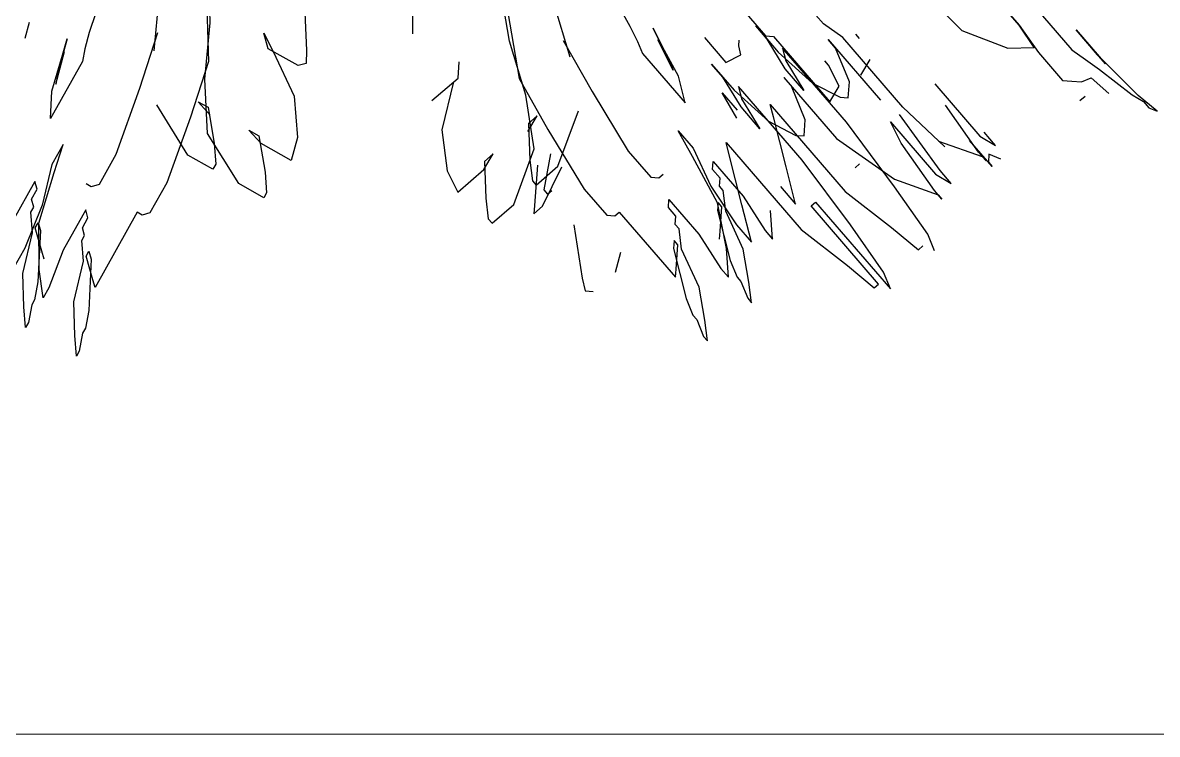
# Model space of a CAD drawing. Header units: millimetres. Extents: x 7703 to 16070, y -6855 to 95.
# Drawn here: x 14868.53 to 14890.72, y -5163.48 to -5149.57 of the extents above; entities that cross this region are included whole.
import ezdxf

# ---------------------------------------------------------------- set-up
doc = ezdxf.new("R2010")
doc.units = ezdxf.units.MM
doc.layers.add('AĞAÇLAR', color=7, linetype='Continuous')
doc.layers.add('Kıtc-014 Elk Tes İşaretler', color=1, linetype='Continuous')
doc.layers.add('kapı', color=6, linetype='Continuous', lineweight=9)

# ---------------------------------------------------------------- blocks, each defined once
blk = doc.blocks.new('A$C06865A3D')
at = {"color": 72}
for p, q in [((3.500604286673478, 1.536476344335824), (3.467396196676418, 1.538924405816942)), ((3.432962519233115, 1.524747597984969), (3.478623659117147, 1.521381512284278)), ((3.478623659117147, 1.521381512284278), (3.495534117857459, 1.524313708301633)), ((3.2357791136601, 1.284376899711787), (3.23193448933307, 1.288839136250317)), ((3.243774733215104, 1.279608657117933), (3.2357791136601, 1.284376899711787)), ((3.238398175220936, 1.263289835304021), (3.243774733215104, 1.279608657117933)), ((3.205190063745248, 1.265737898182123), (3.238398175220936, 1.263289835304021)), ((3.122950509947258, 1.225833705626428), (3.143399200751447, 1.220147436950355)), ((3.177526464452967, 1.230168018024414), (3.161228811717592, 1.235548276919871)), ((3.161228811717592, 1.235548276919871), (3.193824117246549, 1.224787759128957)), ((3.205970777897164, 1.219713549129664), (3.173375447862781, 1.230474025942385)), ((3.214272811135741, 1.219101532828062), (3.177526464452967, 1.230168018024414)), ((3.143399200751447, 1.220147436950355), (3.159696853486821, 1.214767178054898)), ((3.159696853486821, 1.214767178054898), (3.171843492775224, 1.209692969918251)), ((3.193824117246549, 1.224787759128957), (3.205970777897164, 1.219713549129664)), ((3.238259694306179, 1.204796845093369), (3.214272811135741, 1.219101532828062)), ((3.171843492775224, 1.209692969918251), (3.238259694306179, 1.204796845093369)), ((2.748838701227214, 0.8452550997026264), (2.758506919548381, 0.8263604398816823)), ((2.758506919548381, 0.8263604398816823), (2.767043598694726, 0.8114713239483535)), ((2.767043598694726, 0.8114713239483535), (2.774448703567031, 0.8005877188406884)), ((2.746990881103556, 0.8058065655641257), (2.764064239454455, 0.7760283332318068)), ((2.755527560308109, 0.7909174496307969), (2.746990881103556, 0.8058065655641257)), ((2.774448703567031, 0.8005877188406884), (2.792553219129331, 0.7364994175732136)), ((2.708017061289866, 0.7904715496115386), (2.716553740436211, 0.7755824332125485)), ((2.771469350089319, 0.765144707635045), (2.754396026954054, 0.7949229720979929)), ((2.773732416739221, 0.7571336622349918), (2.755527560308109, 0.7909174496307969)), ((2.764064239454455, 0.7760283332318068), (2.771469350089319, 0.765144707635045)), ((2.792553219129331, 0.7364994175732136), (2.773732416739221, 0.7571336622349918))]:
    blk.add_line(p, q, dxfattribs=at)
at = {"color": 87}
for p, q in [((3.467396196676418, 1.538924405816942), (3.513057336502242, 1.535558320116251)), ((3.513057336502242, 1.535558320116251), (3.492302274913527, 1.537088358774781)), ((3.584237336064688, 1.538668601773679), (3.559024865564424, 1.536348420195281)), ((3.575628910562954, 1.535124389454722), (3.584237336064688, 1.538668601773679)), ((3.495534117857459, 1.524313708301633), (3.512444551975931, 1.527245863340795)), ((3.559024865564424, 1.536348420195281), (3.500604286673478, 1.536476344335824)), ((3.512444551975931, 1.527245863340795), (3.554567459796089, 1.532498242333531)), ((3.554567459796089, 1.532498242333531), (3.567326898744795, 1.535736403893679)), ((3.567326898744795, 1.535736403893679), (3.575628910562954, 1.535124389454722)), ((3.508448830863927, 1.505214720964431), (3.512597161112353, 1.515165975317358)), ((3.512597161112353, 1.515165975317358), (3.536621818260755, 1.516813955735415)), ((3.422789690492209, 1.501272390130907), (3.405808276438619, 1.502524239942431)), ((3.405808276438619, 1.502524239942431), (3.422789690492209, 1.501272390130907)), ((3.501154886616859, 1.498914407100528), (3.508448830863927, 1.505214720964431)), ((3.449709275562781, 1.495868859812617), (3.422789690492209, 1.501272390130907)), ((3.422789690492209, 1.501272390130907), (3.456501832581125, 1.495368120726197)), ((3.431223761115688, 1.476717504207044), (3.449709275562781, 1.495868859812617)), ((3.456501832581125, 1.495368120726197), (3.493860960646998, 1.492614049464464)), ((3.493860960646998, 1.492614049464464), (3.501154886616859, 1.498914407100528)), ((3.521532579208724, 1.497412187512964), (3.521031210315413, 1.49061109079048)), ((3.385317289561498, 1.456168538890779), (3.431223761115688, 1.476717504207044)), ((3.337518643005752, 1.456273191608488), (3.385317289561498, 1.456168538890779)), ((3.40433844004292, 1.39820298179984), (3.474321993300691, 1.393043876159936)), ((3.492248270660638, 1.397592291701585), (3.474752377951517, 1.398882068227976)), ((3.485125153558328, 1.380507630296051), (3.427235903742257, 1.390645077452063)), ((3.474321993300691, 1.393043876159936), (3.492248270660638, 1.397592291701585)), ((3.506072824238799, 1.391592391766607), (3.493978514219634, 1.386614040005952)), ((3.493978514219634, 1.386614040005952), (3.499380091845523, 1.380345922429114)), ((3.317340071720536, 1.376728605479001), (3.311508103623054, 1.37715853145346)), ((3.448411833844147, 1.359734393656253), (3.490957115835044, 1.380077704787254)), ((3.505212054122239, 1.379915996920317), (3.47022027458297, 1.3824955499731)), ((3.496789078169967, 1.379647779278457), (3.485125153558328, 1.380507630296051)), ((3.490957115835044, 1.380077704787254), (3.496789078169967, 1.379647779278457)), ((3.499380091845523, 1.380345922429114), (3.505212054122239, 1.379915996920317)), ((3.304773382493294, 1.365342481993138), (3.28101514786249, 1.361223980784416)), ((3.398084796441253, 1.358463673852384), (3.304773382493294, 1.365342481993138)), ((3.344778342929203, 1.351226188708096), (3.340237536234781, 1.369170711841434)), ((3.456834809796418, 1.360002611298114), (3.398084796441253, 1.358463673852384)), ((3.470388542278669, 1.33968639280647), (3.400835374486632, 1.350683701224625)), ((3.314285387168638, 1.335291638504713), (3.308453419071157, 1.33572156401351)), ((3.337182851624675, 1.327733744401484), (3.314285387168638, 1.335291638504713)), ((3.422872068069409, 1.331449402030557), (3.399974604370072, 1.339007306378334)), ((3.399974604370072, 1.339007306378334), (3.469958157627843, 1.33384820073843)), ((3.48076131788548, 1.321311954874545), (3.422872068069409, 1.331449402030557)), ((3.469958157627843, 1.33384820073843), (3.487884434929583, 1.338396616280078)), ((3.487884434929583, 1.338396616280078), (3.470388542278669, 1.33968639280647)), ((3.341723658377303, 1.309789221733808), (3.337182851624675, 1.327733744401484)), ((3.444047998113092, 1.300538718234747), (3.486593280162196, 1.320882029365748)), ((3.492425242438912, 1.320452104322612), (3.48076131788548, 1.321311954874545)), ((3.486593280162196, 1.320882029365748), (3.492425242438912, 1.320452104322612)), ((3.20132616139017, 1.314269240945577), (3.24798186548287, 1.310829837340861)), ((3.24798186548287, 1.310829837340861), (3.25424421246862, 1.316238103900104)), ((3.25424421246862, 1.316238103900104), (3.341723658377303, 1.309789221733808)), ((3.302789725246839, 1.293342343065887), (3.291125800693406, 1.294202194083482)), ((3.291125800693406, 1.294202194083482), (3.372773284325377, 1.288183237425982)), ((3.372773284325377, 1.288183237425982), (3.444047998113092, 1.300538718234747)), ((3.336920734669547, 1.279086395632475), (3.302789725246839, 1.293342343065887)), ((3.347723889106418, 1.26655014976859), (3.336920734669547, 1.279086395632475)), ((3.311440959805622, 1.251615104731172), (3.341461541363969, 1.261141872499138)), ((3.341461541363969, 1.261141872499138), (3.347723889106418, 1.26655014976859)), ((3.246858978411181, 1.2505060932599), (3.229363091522826, 1.251795869786292)), ((3.229363091522826, 1.251795869786292), (3.26435486524133, 1.24921631719917)), ((3.281420372484717, 1.242088337894529), (3.246858978411181, 1.2505060932599)), ((3.26435486524133, 1.24921631719917), (3.311440959805622, 1.251615104731172)), ((3.363928626233246, 1.247745775617659), (3.264785249950364, 1.25505450926721)), ((3.264785249950364, 1.25505450926721), (3.276018795615527, 1.248356465715914)), ((3.276018795615527, 1.248356465715914), (3.310580189689062, 1.239938710350543)), ((3.310580189689062, 1.239938710350543), (3.281420372484717, 1.242088337894529)), ((3.44514572515618, 1.235888626892119), (3.363928626233246, 1.247745775617659)), ((3.403030828572808, 1.221383518539369), (3.403461213281843, 1.227221710607409)), ((3.403461213281843, 1.227221710607409), (3.520100476394873, 1.218623201362788)), ((3.503034968394786, 1.22575116995722), (3.44514572515618, 1.235888626892119)), ((3.520100476394873, 1.218623201362788), (3.503034968394786, 1.22575116995722)), ((3.508006161369848, 1.213644860312342), (3.403030828572808, 1.221383518539369)), ((3.507575775904115, 1.207806657534092), (3.508006161369848, 1.213644860312342)), ((3.307567494688555, 1.199071333743631), (3.296333949780091, 1.205769388005137)), ((3.296333949780091, 1.205769388005137), (3.412973212951328, 1.197170878294855)), ((3.412973212951328, 1.197170878294855), (3.472153617534786, 1.204548018053174)), ((3.472153617534786, 1.204548018053174), (3.507575775904115, 1.207806657534092)), ((3.352501658606342, 1.172279140446335), (3.307567494688555, 1.199071333743631)), ((3.282087714876978, 1.17160005448386), (3.253358282323461, 1.179587874095886)), ((3.253358282323461, 1.179587874095886), (3.27668613725109, 1.177868172060698)), ((3.27668613725109, 1.177868172060698), (3.316649108950513, 1.163182298652827)), ((3.333714611129835, 1.156054330524057), (3.282087714876978, 1.17160005448386)), ((3.386202283320017, 1.152185000944882), (3.352501658606342, 1.172279140446335)), ((3.316649108950513, 1.163182298652827), (3.362874428392387, 1.153904702980071)), ((3.372816812712699, 1.129692062735557), (3.333714611129835, 1.156054330524057)), ((3.362874428392387, 1.153904702980071), (3.386202283320017, 1.152185000944882)), ((3.067402808286714, 1.122857205569744), (3.039534145849756, 1.14252142002806)), ((3.045366108126472, 1.142091494519263), (3.101103432243689, 1.102763055358082)), ((3.11816893442301, 1.09563508676365), (3.067402808286714, 1.122857205569744)), ((3.301542104687541, 1.117336581461131), (3.296140521299094, 1.123604699037969)), ((3.296140521299094, 1.123604699037969), (3.342796231154352, 1.120165294967591)), ((3.394853512872941, 1.110457773786038), (3.372816812712699, 1.129692062735557)), ((3.31320602929918, 1.116476730443537), (3.301542104687541, 1.117336581461131)), ((3.318607606110163, 1.11020860215649), (3.31320602929918, 1.116476730443537)), ((3.324439568386878, 1.109778677113354), (3.318607606110163, 1.11020860215649)), ((3.341074690921232, 1.096812505275011), (3.324439568386878, 1.109778677113354)), ((3.342796231154352, 1.120165294967591), (3.38318958831951, 1.111317624803632)), ((3.38318958831951, 1.111317624803632), (3.394853512872941, 1.110457773786038)), ((3.101103432243689, 1.102763055358082), (3.158562291588168, 1.08678741659969)), ((2.954013197100721, 1.095996605698019), (2.992254628567025, 1.057957943063229)), ((3.162672713631764, 1.063004701863974), (3.11816893442301, 1.09563508676365)), ((3.158562291588168, 1.08678741659969), (3.227685080550145, 1.069951916113495)), ((3.335242722881957, 1.097242431249469), (3.329410760547034, 1.097672356758266)), ((3.329410760547034, 1.097672356758266), (3.334812338172923, 1.091404239181429)), ((3.334812338172923, 1.091404239181429), (3.379746507853268, 1.064612045418471)), ((3.351447460765484, 1.078438067808747), (3.335242722881957, 1.097242431249469)), ((3.381037662620657, 1.082126632332801), (3.341074690921232, 1.096812505275011)), ((3.268939207016956, 1.072780629619956), (3.269369592482689, 1.078618832398205)), ((3.269369592482689, 1.078618832398205), (3.356849038391374, 1.072169950231909)), ((3.356849038391374, 1.072169950231909), (3.351447460765484, 1.078438067808747)), ((3.408906319295056, 1.062462418340146), (3.381037662620657, 1.082126632332801)), ((3.056836610776372, 1.05906696524471), (3.046033450518734, 1.071603211108595)), ((3.177987233619205, 1.071189178153872), (3.199163162906188, 1.040278484113514)), ((3.209966317343059, 1.027742238715291), (3.195483126270118, 1.06989940162748)), ((3.227685080550145, 1.069951916113495), (3.262676860031206, 1.067372363060712)), ((3.262676860031206, 1.067372363060712), (3.268939207016956, 1.072780629619956)), ((3.379746507853268, 1.064612045418471), (3.396812010090798, 1.0574840772897)), ((3.054254300426691, 1.024037780705839), (3.056836610776372, 1.05906696524471)), ((3.056406225310638, 1.05322876246646), (3.082553341751918, 1.010211759246885)), ((3.187959065777249, 1.008311302866786), (3.162672713631764, 1.063004701863974)), ((3.176696078036911, 1.053674580994993), (3.203703970415517, 1.022333971690386)), ((3.396812010090798, 1.0574840772897), (3.402643972367513, 1.057054151780903)), ((3.402643972367513, 1.057054151780903), (3.419709479552693, 1.049926172476261)), ((3.425541441829409, 1.049496246967464), (3.408906319295056, 1.062462418340146)), ((3.199163162906188, 1.040278484113514), (3.204995125182904, 1.039848558604717)), ((3.204995125182904, 1.039848558604717), (3.205425510648638, 1.045686761382967)), ((3.299597688950598, 1.050484348554164), (3.309970463742502, 1.032109899912029)), ((3.419709479552693, 1.049926172476261), (3.425541441829409, 1.049496246967464)), ((3.13676255417522, 1.02969521889463), (3.13590178405866, 1.018018824514001)), ((3.141303361684549, 1.011750706937164), (3.13676255417522, 1.02969521889463)), ((3.245818866998888, 1.036839080508798), (3.290322646207641, 1.004208695143461)), ((3.13590178405866, 1.018018824514001), (3.163340055267326, 0.9925164077430964)), ((3.203703970415517, 1.022333971690386), (3.209105547226499, 1.016065843869)), ((3.209105547226499, 1.016065843869), (3.209966317343059, 1.027742238715291)), ((2.887122791144065, 1.006937490776181), (2.928008588438387, 0.9698743019253016)), ((3.082553341751918, 1.010211759246885), (3.115823581058066, 0.984279416501522)), ((3.138721051334869, 0.976721522398293), (3.141303361684549, 1.011750706937164)), ((3.185807140078395, 0.9791203108616172), (3.187959065777249, 1.008311302866786)), ((3.290322646207641, 1.004208695143461), (3.301556191931013, 0.9975106515921652)), ((3.301556191931013, 0.9975106515921652), (3.307818538858555, 1.002918918151408)), ((3.115823581058066, 0.984279416501522), (3.138721051334869, 0.976721522398293)), ((3.163340055267326, 0.9925164077430964), (3.179975177801679, 0.9795502363704144)), ((3.179975177801679, 0.9795502363704144), (3.185807140078395, 0.9791203108616172)), ((2.928008588438387, 0.9698743019253016), (2.936821643204893, 0.9602106381207705)), ((2.936821643204893, 0.9602106381207705), (2.932777826266828, 0.9529916434548796)), ((2.884529793926049, 0.9515151903033257), (2.904609993973281, 0.9450344196520744)), ((2.898976421332918, 0.9434429733082652), (2.884529793926049, 0.9515151903033257)), ((2.932777826266828, 0.9529916434548796), (2.898976421332918, 0.9434429733082652)), ((2.838596929505001, 0.9203095282427965), (2.813747503503691, 0.943672954570502)), ((2.815337248903233, 0.9380454034544528), (2.86503611120861, 0.8913185535930097)), ((2.904609993973281, 0.9450344196520744), (2.951993688358925, 0.928036779165268)), ((2.951993688358925, 0.928036779165268), (2.98406643240014, 0.9006372480653226)), ((2.875438909803052, 0.8760273442603647), (2.838596929505001, 0.9203095282427965)), ((2.86503611120861, 0.8913185535930097), (2.892200691683684, 0.8382259258069097)), ((2.98406643240014, 0.9006372480653226), (2.996058978023938, 0.8797184824943542)), ((2.996058978023938, 0.8797184824943542), (2.962257573090028, 0.8701698118820786)), ((2.916324707039166, 0.8389641554094851), (2.875438909803052, 0.8760273442603647)), ((2.9437671303167, 0.8710230290889739), (2.955034265294672, 0.8742059194482862)), ((2.962257573090028, 0.8701698118820786), (2.9437671303167, 0.8710230290889739)), ((2.955034265294672, 0.8742059194482862), (2.985517262364737, 0.8524339450523257)), ((2.985517262364737, 0.8524339450523257), (3.001553635171148, 0.8387341764755547)), ((2.892200691683684, 0.8382259258069097), (2.922544774890411, 0.7738781939260662)), ((2.974975538032595, 0.825149399228394), (2.916324707039166, 0.8389641554094851)), ((3.003143380570691, 0.8331066258251667), (2.974975538032595, 0.825149399228394)), ((3.001553635171148, 0.8387341764755547), (3.003143380570691, 0.8331066258251667)), ((2.922544774890411, 0.7738781939260662), (2.932083248975686, 0.7401128825731575)), ((2.932083248975686, 0.7401128825731575), (2.928039432037621, 0.7328938879072667)), ((2.928039432037621, 0.7328938879072667), (2.922405859397258, 0.7313024415634573)), ((2.922405859397258, 0.7313024415634573), (2.94625204388285, 0.6468891664408148)), ((2.820276244252454, 0.7267580893822015), (2.826635227538645, 0.7042478802613914)), ((2.833858535275794, 0.7002117726951838), (2.820276244252454, 0.7267580893822015)), ((2.826635227538645, 0.7042478802613914), (2.849030582001431, 0.6680379081517458)), ((2.859433380595874, 0.6527466988191009), (2.833858535275794, 0.7002117726951838)), ((2.883696311444509, 0.6960606803186238), (2.896414277958683, 0.6510402616113425)), ((2.890919620811473, 0.6920245676301421), (2.883696311444509, 0.6960606803186238)), ((2.894099111668765, 0.6807694658637047), (2.890919620811473, 0.6920245676301421)), ((2.90132242970867, 0.6767333610914648), (2.894099111668765, 0.6807694658637047)), ((2.902912175108212, 0.6711058104410768), (2.90132242970867, 0.6767333610914648)), ((2.918948547914624, 0.6574060418643058), (2.902912175108212, 0.6711058104410768)), ((2.849030582001431, 0.6680379081517458), (2.867382109281607, 0.6246089385822416)), ((2.915769055543933, 0.6686611496843398), (2.922992363281082, 0.6646250421181322)), ((2.917358800943475, 0.6630335985682905), (2.915769055543933, 0.6686611496843398)), ((2.939028736087493, 0.6509252740070224), (2.917358800943475, 0.6630335985682905)), ((2.922992363281082, 0.6646250421181322), (2.958244599751196, 0.6259704036638141)), ((2.893095870094839, 0.6197196170687675), (2.859433380595874, 0.6527466988191009)), ((2.896414277958683, 0.6510402616113425), (2.913176059839315, 0.6132388431578875)), ((2.941343902435618, 0.6211960702203215), (2.918948547914624, 0.6574060418643058)), ((2.94625204388285, 0.6468891664408148), (2.939028736087493, 0.6509252740070224)), ((2.867382109281607, 0.6246089385822416), (2.873741092567797, 0.6020987294614315)), ((2.958244599751196, 0.6259704036638141), (2.968647398345638, 0.6106791947968305)), ((2.916355550696607, 0.6019837413914502), (2.893095870094839, 0.6197196170687675)), ((2.913176059839315, 0.6132388431578875), (2.916355550696607, 0.6019837413914502)), ((2.966193326865322, 0.5978326490148902), (2.941343902435618, 0.6211960702203215)), ((2.968647398345638, 0.6106791947968305), (2.970237143803387, 0.6050516436807812)), ((2.970237143803387, 0.6050516436807812), (2.980639954272192, 0.5897604320198298)), ((2.982229699671734, 0.5841328809037805), (2.966193326865322, 0.5978326490148902)), ((2.980639954272192, 0.5897604320198298), (2.982229699671734, 0.5841328809037805))]:
    blk.add_line(p, q, dxfattribs=at)
at = {"color": 21}
blk.add_line((3.28101514786249, 1.361223980784416), (3.269351217488292, 1.36208383180201), dxfattribs=at)
at = {"color": 84}
for p, q in [((3.307153560919687, 1.352538018487393), (3.295489636366255, 1.353397869504988)), ((3.295489636366255, 1.353397869504988), (3.377137119998224, 1.347378912847489)), ((3.341284570342395, 1.338282071053981), (3.307153560919687, 1.352538018487393)), ((3.352087724837474, 1.325745825190097), (3.341284570342395, 1.338282071053981)), ((3.315804795536678, 1.310810780152678), (3.345825377095025, 1.320337547920644)), ((3.345825377095025, 1.320337547920644), (3.352087724837474, 1.325745825190097)), ((3.25122281408403, 1.309701768681406), (3.233726927253883, 1.310991544742137)), ((3.233726927253883, 1.310991544742137), (3.268718700972385, 1.308411992620676)), ((3.285784208157565, 1.301284012850373), (3.25122281408403, 1.309701768681406)), ((3.268718700972385, 1.308411992620676), (3.315804795536678, 1.310810780152678)), ((3.368292461906094, 1.306941451039165), (3.269149085623212, 1.314250184688717)), ((3.269149085623212, 1.314250184688717), (3.280382631346583, 1.307552141137421)), ((3.280382631346583, 1.307552141137421), (3.314944025420118, 1.299134385772049)), ((3.449509560887237, 1.295084302313625), (3.368292461906094, 1.306941451039165)), ((3.314944025420118, 1.299134385772049), (3.285784208157565, 1.301284012850373)), ((3.507398804125841, 1.284946845378726), (3.449509560887237, 1.295084302313625)), ((3.407394664303865, 1.280579193960875), (3.407825048954691, 1.286417386028915)), ((3.524464312067721, 1.277818876318633), (3.507398804125841, 1.284946845378726)), ((3.51193961163517, 1.267002332955598), (3.512369997042696, 1.272840535733848)), ((3.311931330419611, 1.258267009165138), (3.300697785511147, 1.264965063426643)), ((3.300697785511147, 1.264965063426643), (3.417337048624177, 1.256366553716361)), ((3.417337048624177, 1.256366553716361), (3.476517453207634, 1.26374369347468)), ((3.476517453207634, 1.26374369347468), (3.51193961163517, 1.267002332955598)), ((3.35686549427919, 1.231474815867841), (3.311931330419611, 1.258267009165138)), ((3.286451550549827, 1.230795729905366), (3.257722117996308, 1.238783549517393)), ((3.257722117996308, 1.238783549517393), (3.281049972923938, 1.237063847016543)), ((3.390566119051072, 1.211380676366388), (3.35686549427919, 1.231474815867841)), ((3.367238264065235, 1.213100378401577), (3.390566119051072, 1.211380676366388)), ((3.122532770154067, 1.154830762185156), (3.071766643959563, 1.18205288099125)), ((3.305905940418597, 1.176532256416976), (3.300504356971941, 1.182800374459475)), ((3.300504356971941, 1.182800374459475), (3.347160066885408, 1.179360970389097)), ((3.347160066885408, 1.179360970389097), (3.387553423992358, 1.170513299759477)), ((3.399217348603997, 1.169653449207544), (3.377180648443754, 1.188887738157063)), ((3.317569864972028, 1.175672405865043), (3.305905940418597, 1.176532256416976)), ((3.32297144178301, 1.169404277577996), (3.317569864972028, 1.175672405865043)), ((3.328803404117934, 1.168974352069199), (3.32297144178301, 1.169404277577996)), ((3.345438526652287, 1.156008180696517), (3.328803404117934, 1.168974352069199)), ((3.387553423992358, 1.170513299759477), (3.399217348603997, 1.169653449207544)), ((3.105467267916537, 1.161958730779588), (3.162926127319224, 1.145983092021197)), ((3.339606558554805, 1.156438106670975), (3.33377459627809, 1.156868032179772)), ((3.33377459627809, 1.156868032179772), (3.339176173903978, 1.150599914602935)), ((3.355811296438332, 1.137633743230253), (3.339606558554805, 1.156438106670975)), ((3.385401498351712, 1.141322307754307), (3.345438526652287, 1.156008180696517)), ((3.162926127319224, 1.145983092021197), (3.232048916222993, 1.129147591535001)), ((3.339176173903978, 1.150599914602935), (3.384110343584325, 1.123807720839977)), ((3.273303042689803, 1.131976305041462), (3.273733428155537, 1.137814507819712)), ((3.361212874064222, 1.131365625653415), (3.355811296438332, 1.137633743230253)), ((3.413270155026112, 1.121658093761652), (3.385401498351712, 1.141322307754307)), ((3.192322901450097, 1.067506978288292), (3.167036549362819, 1.122200376819819)), ((3.232048916222993, 1.129147591535001), (3.267040695762261, 1.126568038482218)), ((3.267040695762261, 1.126568038482218), (3.273303042689803, 1.131976305041462)), ((3.384110343584325, 1.123807720839977), (3.401175845763647, 1.116679752711206)), ((3.429905277560465, 1.10869192238897), (3.413270155026112, 1.121658093761652)), ((3.401175845763647, 1.116679752711206), (3.407007808040361, 1.116249827202409)), ((3.407007808040361, 1.116249827202409), (3.424073315283748, 1.109121847897768)), ((3.424073315283748, 1.109121847897768), (3.429905277560465, 1.10869192238897)), ((3.141126389848068, 1.088890894316136), (3.140265619731509, 1.077214499469846)), ((3.145667197357397, 1.07094638235867), (3.141126389848068, 1.088890894316136)), ((3.140265619731509, 1.077214499469846), (3.167703890940174, 1.051712083164602)), ((3.190170975809451, 1.038315986283123), (3.192322901450097, 1.067506978288292)), ((3.167703890940174, 1.051712083164602), (3.184339013474527, 1.03874591179192)), ((3.184339013474527, 1.03874591179192), (3.190170975809451, 1.038315986283123)), ((2.818318053730763, 0.8598910854198037), (2.781476073432713, 0.9041732689365743)), ((2.807915255136322, 0.8751822947524487), (2.835079835611395, 0.8220896669663488)), ((2.886646274244412, 0.854886770248413), (2.897913409222383, 0.8580696606077253)), ((2.897913409222383, 0.8580696606077253), (2.928396406292449, 0.8362976862117648)), ((2.90513671701774, 0.8540335530415177), (2.886646274244412, 0.854886770248413)), ((2.928396406292449, 0.8362976862117648), (2.94443277909886, 0.8225979176349937)), ((2.835079835611395, 0.8220896669663488), (2.865423918818123, 0.7577419346198441)), ((2.917854681960307, 0.8090131399221718), (2.859203850966878, 0.8228278961032629)), ((2.94443277909886, 0.8225979176349937), (2.946022524498403, 0.8169703669846057)), ((2.946022524498403, 0.8169703669846057), (2.917854681960307, 0.8090131399221718)), ((2.865423918818123, 0.7577419346198441), (2.874962392903398, 0.7239766237325967)), ((2.870918575965333, 0.7167576290667057), (2.86528500332497, 0.7151661827228964)), ((2.874962392903398, 0.7239766237325967), (2.870918575965333, 0.7167576290667057)), ((2.826575455372221, 0.6799244214780629), (2.839293421886395, 0.6349040027707816)), ((2.833798764739185, 0.6758883083239198), (2.826575455372221, 0.6799244214780629)), ((2.836978255596477, 0.6646332065574825), (2.833798764739185, 0.6758883083239198)), ((2.844201573636381, 0.6605971022509038), (2.836978255596477, 0.6646332065574825)), ((2.845791319035924, 0.6549695511348546), (2.844201573636381, 0.6605971022509038)), ((2.861827691842337, 0.6412697830237449), (2.845791319035924, 0.6549695511348546)), ((2.858648199471645, 0.6525248903781176), (2.865871507208794, 0.6484887832775712)), ((2.860237944871187, 0.6468973397277296), (2.858648199471645, 0.6525248903781176)), ((2.865871507208794, 0.6484887832775712), (2.901123743678908, 0.6098341448232532)), ((2.881907880015205, 0.6347890151664615), (2.860237944871187, 0.6468973397277296)), ((2.884223046363331, 0.6050598113797605), (2.861827691842337, 0.6412697830237449)), ((2.889131187810562, 0.6307529076002539), (2.881907880015205, 0.6347890151664615)), ((2.909072470793034, 0.5816963901743293), (2.884223046363331, 0.6050598113797605)), ((2.901123743678908, 0.6098341448232532), (2.911526542273351, 0.5945429354906083)), ((2.911526542273351, 0.5945429354906083), (2.913116287731099, 0.5889153848402203)), ((2.925108843599447, 0.5679966220632195), (2.909072470793034, 0.5816963901743293)), ((2.913116287731099, 0.5889153848402203), (2.923519098199904, 0.5736241727136075)), ((2.923519098199904, 0.5736241727136075), (2.925108843599447, 0.5679966220632195))]:
    blk.add_line(p, q, dxfattribs=at)
blk = doc.blocks.new('21')
at = {"layer": 'AĞAÇLAR', "xscale": 100.0000000000477, "yscale": 100.0000000000477, "zscale": 100.0000000000477, "rotation": 224.9999999999528}
blk.add_blockref('A$C06865A3D', (6127.911485823143, 8049.885779012382), dxfattribs=at)

msp = doc.modelspace()

# ---------------------------------------------------------------- linework, layer by layer
at = {"layer": 'Kıtc-014 Elk Tes İşaretler', "lineweight": 20, "ltscale": 0.29}
msp.add_lwpolyline([(14913.66894528352, -4168.63935871163), (14838.9318660067, -4168.63935871163), (14838.9318660067, -5163.483392160354), (14913.66894528352, -5163.483392160354)], close=True, dxfattribs=at)

# ---------------------------------------------------------------- block references
at = {"layer": 'kapı', "color": 7, "xscale": 0.1920239999773912, "yscale": 0.1920239999773912, "zscale": 0.1920239999773912, "rotation": 90}
msp.add_blockref('21', (16366.93099457201, -6300.231835640338, 469.9788667312685), dxfattribs=at)

doc.saveas('drawing.dxf')
